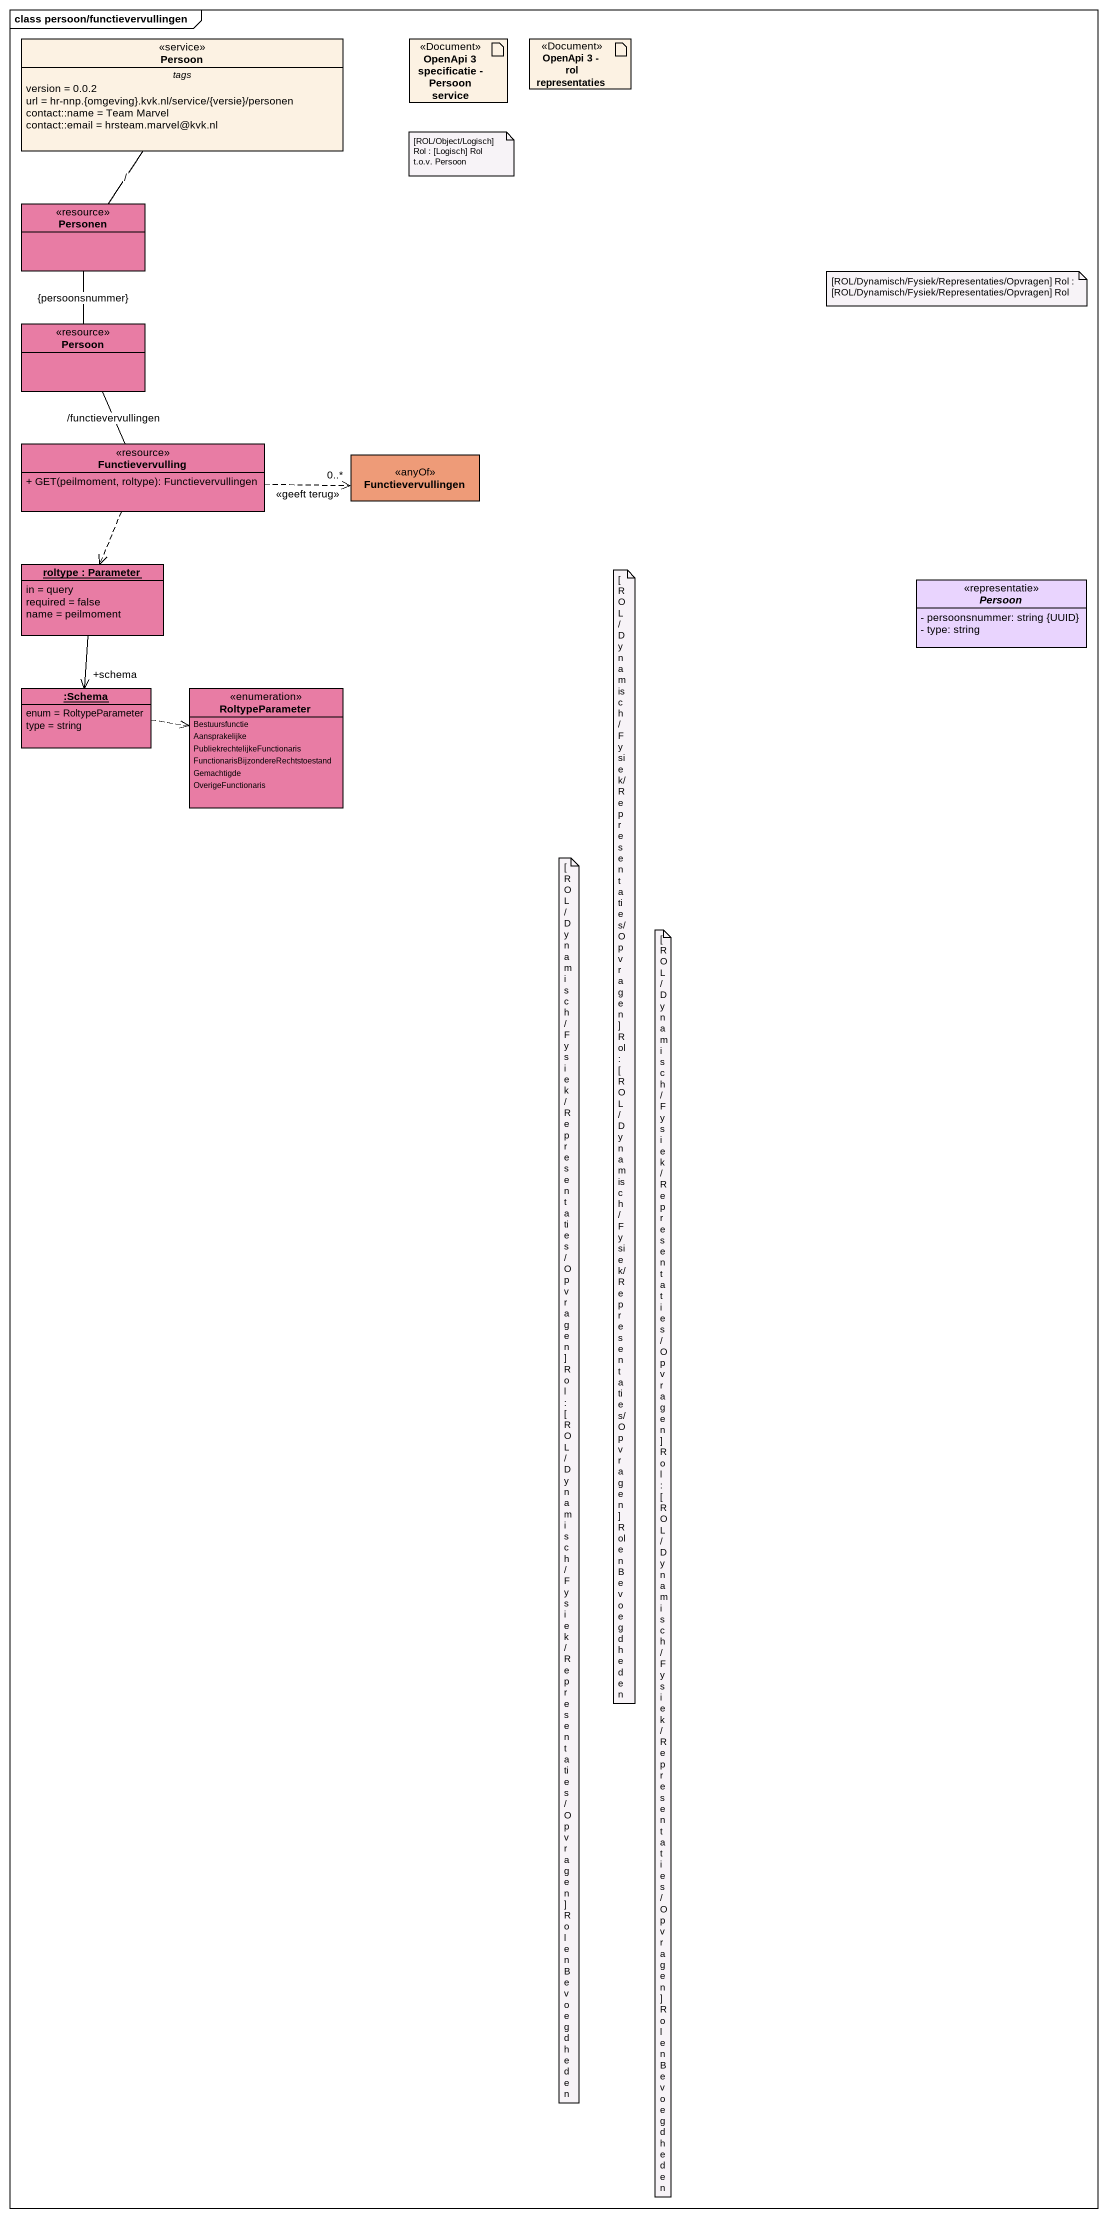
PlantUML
@startuml
mainframe class persoon/functievervullingen
allowmixing
hide circle
hide empty members
skinparam classAttributeIconSize 0
class Persoon <<service>> {
  -- tags --
  version = 0.0.2
  url = hr-nnp.{omgeving}.kvk.nl/service/{versie}/personen
  contact::name = Team Marvel
  contact::email = hrsteam.marvel@kvk.nl
}
artifact "OpenApi 3 specificatie - Persoon service" as OpenApi_3_specificatie <<Document>>
artifact "OpenApi 3 - rol representaties" as OpenApi_3_rol_representaties <<Document>>
class Personen <<resource>> #E87CA4
class "Persoon" as Persoon_2 <<resource>> #E87CA4
class Functievervulling <<resource>> #E87CA4 {
  + GET(peilmoment, roltype): Functievervullingen
}
class Functievervullingen <<anyOf>> #EE9B78
object "roltype : Parameter" as roltype #E87CA4 {
  in = query
  required = false
  name = peilmoment
}
abstract class "Persoon" as Persoon_3 <<representatie>> #E9D4FE {
  - persoonsnummer: string {UUID}
  - type: string
}
object ":Schema" as Schema #E87CA4 {
  enum = RoltypeParameter
  type = string
}
enum RoltypeParameter #E87CA4 {
  Bestuursfunctie
  Aansprakelijke
  PubliekrechtelijkeFunctionaris
  FunctionarisBijzondereRechtstoestand
  Gemachtigde
  OverigeFunctionaris
}
Persoon -- Personen : /
Personen -- Persoon_2 : {persoonsnummer}
Persoon_2 -- Functievervulling : /functievervullingen
Functievervulling .right.> "0..*" Functievervullingen : <<geeft terug>>
Functievervulling ..> roltype
roltype --> "+schema" Schema
Schema .right.> RoltypeParameter
note as N1
  [ROL/Object/Logisch] Rol : [Logisch] Rol t.o.v. Persoon
end note
note as N2
  [ROL/Dynamisch/Fysiek/Representaties/Opvragen] Rol : [ROL/Dynamisch/Fysiek/Representaties/Opvragen] Rol
end note
note as N3
  [ROL/Dynamisch/Fysiek/Representaties/Opvragen] Rol : [ROL/Dynamisch/Fysiek/Re presentaties/Opvragen] Rol en Bevoegdheden
end note
note as N4
  [ROL/Dynamisch/Fysiek/Representaties/Opvragen] Rol : [ROL/Dynamisch/Fysiek/Re presentaties/Opvragen] Rol en Bevoegdheden
end note
note as N5
  [ROL/Dynamisch/Fysiek/Representaties/Opvragen] Rol : [ROL/Dynamisch/Fysiek/Re presentaties/Opvragen] Rol en Bevoegdheden
end note
@enduml
